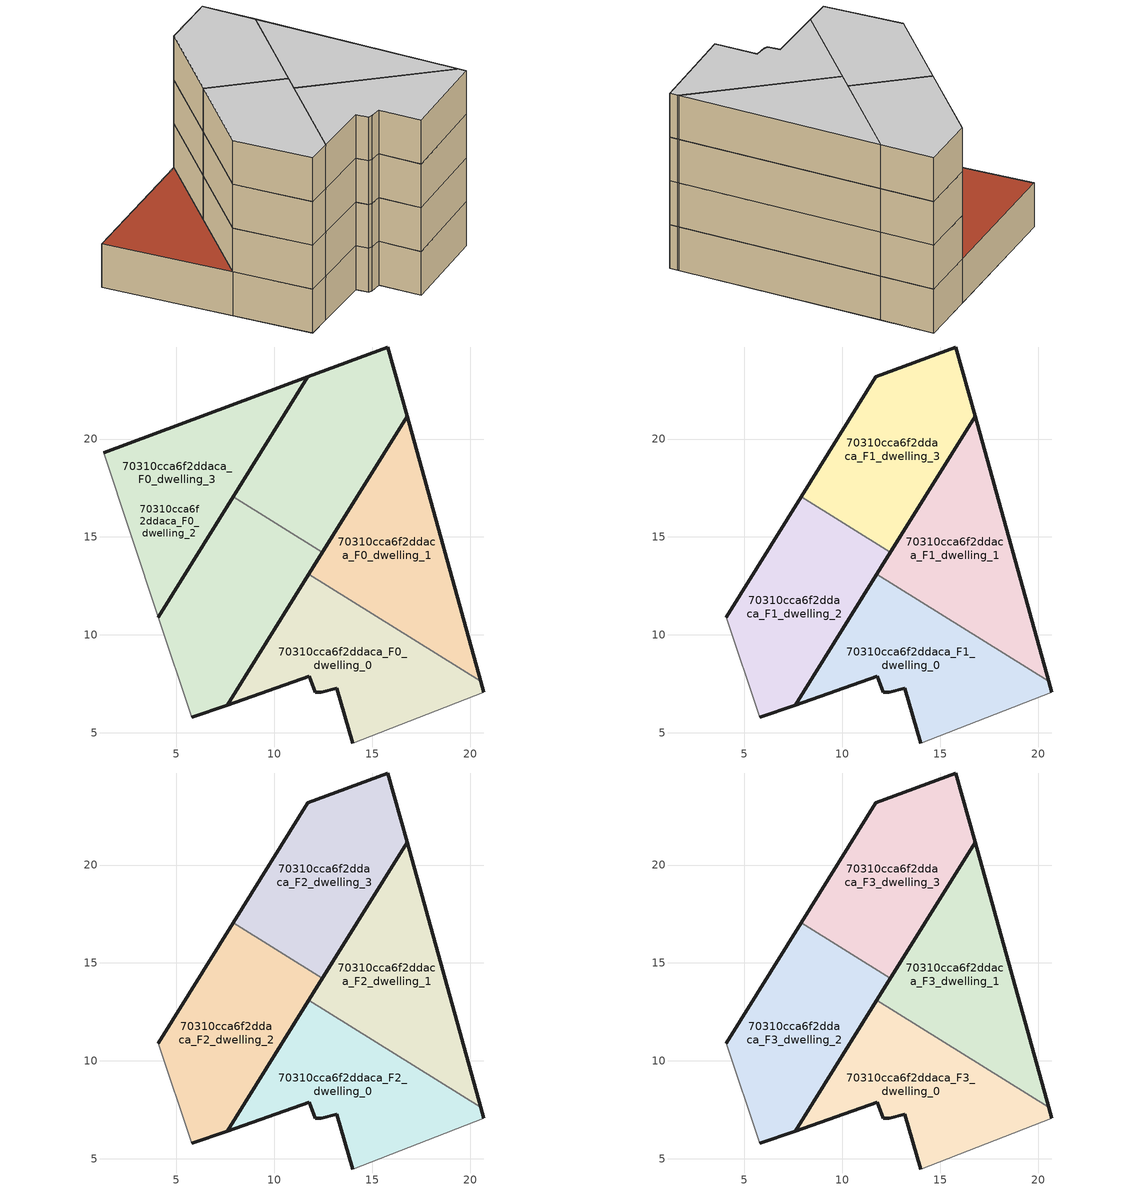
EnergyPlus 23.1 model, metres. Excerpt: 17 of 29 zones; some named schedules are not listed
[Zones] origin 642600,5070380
70310cca6f2ddaca_F0_dwelling_0
 floor ground (EU_floor_Construction): 20.7,7.08 20.55,7.63 11.76,13.1 7.61,6.42 11.8,7.89 12.09,7.08 12.4,7.08 13.2,7.29 13.99,4.48 z0
 wall outside (EU_wall_Construction): 20.55,7.63 20.7,7.08 / 13.99,4.48 13.2,7.29 12.4,7.08 12.09,7.08 11.8,7.89 7.61,6.42 11.76,13.1 z0:3
 wall adiabatic (EU_wall_Construction): 20.7,7.08 13.99,4.48 z0:3
 wall to 70310cca6f2ddaca_F0_dwelling_1 (EU_wall_Construction): 11.76,13.1 20.55,7.63 z0:3
70310cca6f2ddaca_F0_dwelling_1
 floor ground (EU_floor_Construction): 20.55,7.63 16.78,21.17 11.76,13.1 z0
 wall outside (EU_wall_Construction): 11.76,13.1 16.78,21.17 20.55,7.63 z0:3
70310cca6f2ddaca_F0_dwelling_2
 floor ground (EU_floor_Construction): 4.09,10.9 11.72,23.18 1.29,19.3 z0; 7.61,6.42 12.46,14.22 7.91,17.05 4.09,10.9 5.79,5.79 z0
 wall outside (EU_wall_Construction): 12.46,14.22 7.61,6.42 5.79,5.79 / 4.09,10.9 7.91,17.05 z0:3
 wall adiabatic (EU_wall_Construction): 5.79,5.79 4.09,10.9 z0:3
 wall to 70310cca6f2ddaca_F0_dwelling_3 (EU_wall_Construction): 7.91,17.05 12.46,14.22 z0:3
 roof outside (EU_floor_Construction): 11.72,23.18 4.09,10.9 1.29,19.3 z3
70310cca6f2ddaca_F0_dwelling_3
 floor ground (EU_floor_Construction): 4.09,10.9 11.72,23.18 1.29,19.3 z0; 12.46,14.22 16.78,21.17 15.8,24.7 11.72,23.18 7.91,17.05 z0
 wall outside (EU_wall_Construction): 7.91,17.05 11.72,23.18 15.8,24.7 16.78,21.17 12.46,14.22 z0:3
 roof outside (EU_floor_Construction): 11.72,23.18 4.09,10.9 1.29,19.3 z3
70310cca6f2ddaca_F0_dwelling_4
 floor ground (EU_floor_Construction): 4.09,10.9 11.72,23.18 1.29,19.3 z0; 7.61,6.42 12.46,14.22 7.91,17.05 4.09,10.9 5.79,5.79 z0; 12.46,14.22 16.78,21.17 15.8,24.7 11.72,23.18 7.91,17.05 z0
 wall outside (EU_wall_Construction): 1.29,19.3 11.72,23.18 4.09,10.9 z0:3
 wall adiabatic (EU_wall_Construction): 4.09,10.9 1.29,19.3 z0:3
 roof outside (EU_roof_Construction): 11.72,23.18 4.09,10.9 1.29,19.3 z3; 12.46,14.22 7.61,6.42 5.79,5.79 4.09,10.9 7.91,17.05 z3; 15.8,24.7 16.78,21.17 12.46,14.22 7.91,17.05 11.72,23.18 z3
70310cca6f2ddaca_F1_dwelling_0
 floor to 70310cca6f2ddaca_F0_dwelling_0 (EU_floor_Construction): 20.7,7.08 20.55,7.63 11.76,13.1 7.61,6.42 11.79,7.89 12.09,7.08 12.4,7.08 13.2,7.29 13.99,4.48 z3
 wall outside (EU_wall_Construction): 20.55,7.63 20.7,7.08 / 13.99,4.48 13.2,7.29 12.4,7.08 12.09,7.08 11.8,7.89 7.61,6.42 11.76,13.1 z3:6
 wall adiabatic (EU_wall_Construction): 20.7,7.08 13.99,4.48 z3:6
 wall to 70310cca6f2ddaca_F1_dwelling_1 (EU_wall_Construction): 11.76,13.1 20.55,7.63 z3:6
70310cca6f2ddaca_F1_dwelling_1
 floor to 70310cca6f2ddaca_F0_dwelling_1 (EU_floor_Construction): 20.55,7.63 16.78,21.17 11.76,13.1 z3
 wall outside (EU_wall_Construction): 11.76,13.1 16.78,21.17 20.55,7.63 z3:6
70310cca6f2ddaca_F1_dwelling_2
 floor to 70310cca6f2ddaca_F0_dwelling_2 (EU_floor_Construction): 7.61,6.42 12.46,14.22 7.91,17.05 4.09,10.9 5.79,5.79 z3
 wall outside (EU_wall_Construction): 12.46,14.22 7.61,6.42 5.79,5.79 / 4.09,10.9 7.91,17.05 z3:6
 wall adiabatic (EU_wall_Construction): 5.79,5.79 4.09,10.9 z3:6
 wall to 70310cca6f2ddaca_F1_dwelling_3 (EU_wall_Construction): 7.91,17.05 12.46,14.22 z3:6
70310cca6f2ddaca_F1_dwelling_3
 floor to 70310cca6f2ddaca_F0_dwelling_3 (EU_floor_Construction): 12.46,14.22 16.78,21.17 15.8,24.7 11.72,23.18 7.91,17.05 z3
 wall outside (EU_wall_Construction): 7.91,17.05 11.72,23.18 15.8,24.7 16.78,21.17 12.46,14.22 z3:6
70310cca6f2ddaca_F2_dwelling_0
 floor to 70310cca6f2ddaca_F1_dwelling_0 (EU_floor_Construction): 20.7,7.08 20.55,7.63 11.76,13.1 7.61,6.42 11.79,7.89 12.09,7.08 12.4,7.08 13.2,7.29 13.99,4.48 z6
 wall outside (EU_wall_Construction): 20.55,7.63 20.7,7.08 / 13.99,4.48 13.2,7.29 12.4,7.08 12.09,7.08 11.8,7.89 7.61,6.42 11.76,13.1 z6:9
 wall adiabatic (EU_wall_Construction): 20.7,7.08 13.99,4.48 z6:9
 wall to 70310cca6f2ddaca_F2_dwelling_1 (EU_wall_Construction): 11.76,13.1 20.55,7.63 z6:9
70310cca6f2ddaca_F2_dwelling_1
 floor to 70310cca6f2ddaca_F1_dwelling_1 (EU_floor_Construction): 20.55,7.63 16.78,21.17 11.76,13.1 z6
 wall outside (EU_wall_Construction): 11.76,13.1 16.78,21.17 20.55,7.63 z6:9
70310cca6f2ddaca_F2_dwelling_2
 floor to 70310cca6f2ddaca_F1_dwelling_2 (EU_floor_Construction): 7.61,6.42 12.46,14.22 7.91,17.05 4.09,10.9 5.79,5.79 z6
 wall outside (EU_wall_Construction): 12.46,14.22 7.61,6.42 5.79,5.79 / 4.09,10.9 7.91,17.05 z6:9
 wall adiabatic (EU_wall_Construction): 5.79,5.79 4.09,10.9 z6:9
 wall to 70310cca6f2ddaca_F2_dwelling_3 (EU_wall_Construction): 7.91,17.05 12.46,14.22 z6:9
70310cca6f2ddaca_F2_dwelling_3
 floor to 70310cca6f2ddaca_F1_dwelling_3 (EU_floor_Construction): 12.46,14.22 16.78,21.17 15.8,24.7 11.72,23.18 7.91,17.05 z6
 wall outside (EU_wall_Construction): 7.91,17.05 11.72,23.18 15.8,24.7 16.78,21.17 12.46,14.22 z6:9
70310cca6f2ddaca_F3_dwelling_0
 floor to 70310cca6f2ddaca_F2_dwelling_0 (EU_floor_Construction): 20.7,7.08 20.55,7.63 11.76,13.1 7.61,6.42 11.79,7.89 12.09,7.08 12.4,7.08 13.2,7.29 13.99,4.48 z9
 wall outside (EU_wall_Construction): 20.55,7.63 20.7,7.08 / 13.99,4.48 13.2,7.29 12.4,7.08 12.09,7.08 11.8,7.89 7.61,6.42 11.76,13.1 z9:12
 wall adiabatic (EU_wall_Construction): 20.7,7.08 13.99,4.48 z9:12
 wall to 70310cca6f2ddaca_F3_dwelling_1 (EU_wall_Construction): 11.76,13.1 20.55,7.63 z9:12
 ceiling to 70310cca6f2ddaca_F4_dwelling_0 (EU_floor_Construction): 20.55,7.63 20.7,7.08 13.99,4.48 13.2,7.29 12.4,7.08 12.09,7.08 11.79,7.89 7.61,6.42 11.76,13.1 z12
70310cca6f2ddaca_F3_dwelling_1
 floor to 70310cca6f2ddaca_F2_dwelling_1 (EU_floor_Construction): 20.55,7.63 16.78,21.17 11.76,13.1 z9
 wall outside (EU_wall_Construction): 11.76,13.1 16.78,21.17 20.55,7.63 z9:12
 ceiling to 70310cca6f2ddaca_F4_dwelling_1 (EU_floor_Construction): 16.78,21.17 20.55,7.63 11.76,13.1 z12
70310cca6f2ddaca_F3_dwelling_2
 floor to 70310cca6f2ddaca_F2_dwelling_2 (EU_floor_Construction): 7.61,6.42 12.46,14.22 7.91,17.05 4.09,10.9 5.79,5.79 z9
 wall outside (EU_wall_Construction): 12.46,14.22 7.61,6.42 5.79,5.79 / 4.09,10.9 7.91,17.05 z9:12
 wall adiabatic (EU_wall_Construction): 5.79,5.79 4.09,10.9 z9:12
 wall to 70310cca6f2ddaca_F3_dwelling_3 (EU_wall_Construction): 7.91,17.05 12.46,14.22 z9:12
 ceiling to 70310cca6f2ddaca_F4_dwelling_2 (EU_floor_Construction): 12.46,14.22 7.61,6.42 5.79,5.79 4.09,10.9 7.91,17.05 z12
70310cca6f2ddaca_F3_dwelling_3
 floor to 70310cca6f2ddaca_F2_dwelling_3 (EU_floor_Construction): 12.46,14.22 16.78,21.17 15.8,24.7 11.72,23.18 7.91,17.05 z9
 wall outside (EU_wall_Construction): 7.91,17.05 11.72,23.18 15.8,24.7 16.78,21.17 12.46,14.22 z9:12
 ceiling to 70310cca6f2ddaca_F4_dwelling_3 (EU_floor_Construction): 15.8,24.7 16.78,21.17 12.46,14.22 7.91,17.05 11.72,23.18 z12
[Building]
EU S2 Campaign: North Axis=0; Terrain=City; Solar Distribution=FullExterior
[Site:Location]
Lyon-Bron: Latitude=45.75; Longitude=5; Time Zone=1; Elevation=198
[SizingPeriod:WeatherFileDays]
AnnualSizingPeriod: Begin Month=1; Begin Day of Month=1; End Month=12; End Day of Month=31; Day of Week for Start Day=Monday; Use Weather File Daylight Saving Period=No; Use Weather File Rain and Snow Indicators=No
[MATERIAL]
EU_InternalMass_Material: Roughness=MediumRough; Thickness=0.1; Conductivity=1; Density=1800; Specific Heat=900; Thermal Absorptance=0.9; Solar Absorptance=0.7; Visible Absorptance=0.7
[MATERIAL:NOMASS] Roughness=MediumRough; Thermal Absorptance=0.9; Solar Absorptance=0.7; Visible Absorptance=0.7
Name | Thermal Resistance
EU_wall_NoMass | 0.776494
EU_roof_NoMass | 0.486893
EU_floor_NoMass | 0.421597
[CONSTRUCTION]
EU_wall_Construction: EU_wall_NoMass
EU_roof_Construction: EU_roof_NoMass
EU_floor_Construction: EU_floor_NoMass
EU_InternalMass_Construction: EU_InternalMass_Material
[ZONE] Type=1; Multiplier=1; Ceiling Height=autocalculate; Floor Area=autocalculate; Part of Total Floor Area=Yes
Name | Volume
70310cca6f2ddaca_F0_dwelling_0 | 147.569
70310cca6f2ddaca_F1_dwelling_0; 70310cca6f2ddaca_F2_dwelling_0; 70310cca6f2ddaca_F3_dwelling_0 | 147.568
70310cca6f2ddaca_F0_dwelling_1; 70310cca6f2ddaca_F1_dwelling_1; 70310cca6f2ddaca_F2_dwelling_1; 70310cca6f2ddaca_F3_dwelling_1 | 147.587
70310cca6f2ddaca_F0_dwelling_2 | 295.156
70310cca6f2ddaca_F1_dwelling_2 | 147.578
70310cca6f2ddaca_F2_dwelling_2; 70310cca6f2ddaca_F3_dwelling_2 | 147.581
70310cca6f2ddaca_F0_dwelling_3 | 295.148
70310cca6f2ddaca_F1_dwelling_3 | 147.57
70310cca6f2ddaca_F2_dwelling_3; 70310cca6f2ddaca_F3_dwelling_3 | 147.573
70310cca6f2ddaca_F0_dwelling_4 | 442.726
[INTERNALMASS] Construction=EU_InternalMass_Construction
Name | Zone or ZoneList | Surface Area
70310cca6f2ddaca_F0_dwelling_0_EU_InternalMass | 70310cca6f2ddaca_F0_dwelling_0 | 49.1894
70310cca6f2ddaca_F0_dwelling_1_EU_InternalMass | 70310cca6f2ddaca_F0_dwelling_1 | 49.1972
70310cca6f2ddaca_F0_dwelling_2_EU_InternalMass | 70310cca6f2ddaca_F0_dwelling_2 | 49.1944
70310cca6f2ddaca_F0_dwelling_3_EU_InternalMass | 70310cca6f2ddaca_F0_dwelling_3 | 49.1912
70310cca6f2ddaca_F0_dwelling_4_EU_InternalMass | 70310cca6f2ddaca_F0_dwelling_4 | 49.1932
70310cca6f2ddaca_F1_dwelling_0_EU_InternalMass | 70310cca6f2ddaca_F1_dwelling_0 | 61.4919
70310cca6f2ddaca_F1_dwelling_1_EU_InternalMass | 70310cca6f2ddaca_F1_dwelling_1 | 61.4914
70310cca6f2ddaca_F1_dwelling_2_EU_InternalMass | 70310cca6f2ddaca_F1_dwelling_2 | 61.4898
70310cca6f2ddaca_F1_dwelling_3_EU_InternalMass | 70310cca6f2ddaca_F1_dwelling_3 | 61.4928
70310cca6f2ddaca_F2_dwelling_0_EU_InternalMass | 70310cca6f2ddaca_F2_dwelling_0 | 61.4919
70310cca6f2ddaca_F2_dwelling_1_EU_InternalMass | 70310cca6f2ddaca_F2_dwelling_1 | 61.4914
70310cca6f2ddaca_F2_dwelling_2_EU_InternalMass | 70310cca6f2ddaca_F2_dwelling_2 | 61.4898
70310cca6f2ddaca_F2_dwelling_3_EU_InternalMass | 70310cca6f2ddaca_F2_dwelling_3 | 61.4928
70310cca6f2ddaca_F3_dwelling_0_EU_InternalMass | 70310cca6f2ddaca_F3_dwelling_0 | 61.4919
70310cca6f2ddaca_F3_dwelling_1_EU_InternalMass | 70310cca6f2ddaca_F3_dwelling_1 | 61.4914
70310cca6f2ddaca_F3_dwelling_2_EU_InternalMass | 70310cca6f2ddaca_F3_dwelling_2 | 61.4898
70310cca6f2ddaca_F3_dwelling_3_EU_InternalMass | 70310cca6f2ddaca_F3_dwelling_3 | 61.4928
[OTHEREQUIPMENT] Fuel Type=Electricity; Design Level Calculation Method=Watts/Area; Power per Zone Floor Area=1; Fraction Latent=0; Fraction Radiant=0; Fraction Lost=0; Carbon Dioxide Generation Rate=0; EndUse Subcategory=EU_Step8_InternalGains
Name | Zone or ZoneList or Space or SpaceList | Schedule
EU_Step8_InternalGain_70310cca6f2ddaca_F0_dwelling_0_f000 | 70310cca6f2ddaca_F0_dwelling_0 | EU_Step8_GainSchedule_70310cca6f2ddaca_F0_dwelling_0_f000
EU_Step8_InternalGain_70310cca6f2ddaca_F0_dwelling_1_f000 | 70310cca6f2ddaca_F0_dwelling_1 | EU_Step8_GainSchedule_70310cca6f2ddaca_F0_dwelling_1_f000
EU_Step8_InternalGain_70310cca6f2ddaca_F0_dwelling_2_f000 | 70310cca6f2ddaca_F0_dwelling_2 | EU_Step8_GainSchedule_70310cca6f2ddaca_F0_dwelling_2_f000
EU_Step8_InternalGain_70310cca6f2ddaca_F0_dwelling_3_f000 | 70310cca6f2ddaca_F0_dwelling_3 | EU_Step8_GainSchedule_70310cca6f2ddaca_F0_dwelling_3_f000
EU_Step8_InternalGain_70310cca6f2ddaca_F0_dwelling_4_f000 | 70310cca6f2ddaca_F0_dwelling_4 | EU_Step8_GainSchedule_70310cca6f2ddaca_F0_dwelling_4_f000
EU_Step8_InternalGain_70310cca6f2ddaca_F1_dwelling_0_f000 | 70310cca6f2ddaca_F1_dwelling_0 | EU_Step8_GainSchedule_70310cca6f2ddaca_F1_dwelling_0_f000
EU_Step8_InternalGain_70310cca6f2ddaca_F1_dwelling_1_f000 | 70310cca6f2ddaca_F1_dwelling_1 | EU_Step8_GainSchedule_70310cca6f2ddaca_F1_dwelling_1_f000
EU_Step8_InternalGain_70310cca6f2ddaca_F1_dwelling_2_f000 | 70310cca6f2ddaca_F1_dwelling_2 | EU_Step8_GainSchedule_70310cca6f2ddaca_F1_dwelling_2_f000
EU_Step8_InternalGain_70310cca6f2ddaca_F1_dwelling_3_f000 | 70310cca6f2ddaca_F1_dwelling_3 | EU_Step8_GainSchedule_70310cca6f2ddaca_F1_dwelling_3_f000
EU_Step8_InternalGain_70310cca6f2ddaca_F2_dwelling_0_f000 | 70310cca6f2ddaca_F2_dwelling_0 | EU_Step8_GainSchedule_70310cca6f2ddaca_F2_dwelling_0_f000
EU_Step8_InternalGain_70310cca6f2ddaca_F2_dwelling_1_f000 | 70310cca6f2ddaca_F2_dwelling_1 | EU_Step8_GainSchedule_70310cca6f2ddaca_F2_dwelling_1_f000
EU_Step8_InternalGain_70310cca6f2ddaca_F2_dwelling_2_f000 | 70310cca6f2ddaca_F2_dwelling_2 | EU_Step8_GainSchedule_70310cca6f2ddaca_F2_dwelling_2_f000
EU_Step8_InternalGain_70310cca6f2ddaca_F2_dwelling_3_f000 | 70310cca6f2ddaca_F2_dwelling_3 | EU_Step8_GainSchedule_70310cca6f2ddaca_F2_dwelling_3_f000
EU_Step8_InternalGain_70310cca6f2ddaca_F3_dwelling_0_f000 | 70310cca6f2ddaca_F3_dwelling_0 | EU_Step8_GainSchedule_70310cca6f2ddaca_F3_dwelling_0_f000
EU_Step8_InternalGain_70310cca6f2ddaca_F3_dwelling_1_f000 | 70310cca6f2ddaca_F3_dwelling_1 | EU_Step8_GainSchedule_70310cca6f2ddaca_F3_dwelling_1_f000
EU_Step8_InternalGain_70310cca6f2ddaca_F3_dwelling_2_f000 | 70310cca6f2ddaca_F3_dwelling_2 | EU_Step8_GainSchedule_70310cca6f2ddaca_F3_dwelling_2_f000
EU_Step8_InternalGain_70310cca6f2ddaca_F3_dwelling_3_f000 | 70310cca6f2ddaca_F3_dwelling_3 | EU_Step8_GainSchedule_70310cca6f2ddaca_F3_dwelling_3_f000
[ZONEVENTILATION:DESIGNFLOWRATE] Schedule=EU_AlwaysOn; Design Flow Rate Calculation Method=AirChanges/Hour; Air Changes per Hour=0.693814; Ventilation Type=Natural; Fan Pressure Rise=0; Fan Total Efficiency=1; Constant Term Coefficient=1; Temperature Term Coefficient=0; Velocity Term Coefficient=0; Velocity Squared Term Coefficient=0; Minimum Indoor Temperature=-100; Maximum Indoor Temperature=100; Delta Temperature=-100; Minimum Outdoor Temperature=-100; Maximum Outdoor Temperature=100; Maximum Wind Speed=40
Name | Zone or ZoneList or Space or SpaceList
EU_ConstantAir_70310cca6f2ddaca_F0_dwelling_0 | 70310cca6f2ddaca_F0_dwelling_0
EU_ConstantAir_70310cca6f2ddaca_F0_dwelling_1 | 70310cca6f2ddaca_F0_dwelling_1
EU_ConstantAir_70310cca6f2ddaca_F0_dwelling_2 | 70310cca6f2ddaca_F0_dwelling_2
EU_ConstantAir_70310cca6f2ddaca_F0_dwelling_3 | 70310cca6f2ddaca_F0_dwelling_3
EU_ConstantAir_70310cca6f2ddaca_F0_dwelling_4 | 70310cca6f2ddaca_F0_dwelling_4
EU_ConstantAir_70310cca6f2ddaca_F1_dwelling_0 | 70310cca6f2ddaca_F1_dwelling_0
EU_ConstantAir_70310cca6f2ddaca_F1_dwelling_1 | 70310cca6f2ddaca_F1_dwelling_1
EU_ConstantAir_70310cca6f2ddaca_F1_dwelling_2 | 70310cca6f2ddaca_F1_dwelling_2
EU_ConstantAir_70310cca6f2ddaca_F1_dwelling_3 | 70310cca6f2ddaca_F1_dwelling_3
EU_ConstantAir_70310cca6f2ddaca_F2_dwelling_0 | 70310cca6f2ddaca_F2_dwelling_0
EU_ConstantAir_70310cca6f2ddaca_F2_dwelling_1 | 70310cca6f2ddaca_F2_dwelling_1
EU_ConstantAir_70310cca6f2ddaca_F2_dwelling_2 | 70310cca6f2ddaca_F2_dwelling_2
EU_ConstantAir_70310cca6f2ddaca_F2_dwelling_3 | 70310cca6f2ddaca_F2_dwelling_3
EU_ConstantAir_70310cca6f2ddaca_F3_dwelling_0 | 70310cca6f2ddaca_F3_dwelling_0
EU_ConstantAir_70310cca6f2ddaca_F3_dwelling_1 | 70310cca6f2ddaca_F3_dwelling_1
EU_ConstantAir_70310cca6f2ddaca_F3_dwelling_2 | 70310cca6f2ddaca_F3_dwelling_2
EU_ConstantAir_70310cca6f2ddaca_F3_dwelling_3 | 70310cca6f2ddaca_F3_dwelling_3
[HVACTEMPLATE:THERMOSTAT] Constant Heating Setpoint=20; Constant Cooling Setpoint=50
EU_HeatOnly_70310cca6f2ddaca_F0_dwelling_0; EU_HeatOnly_70310cca6f2ddaca_F0_dwelling_1; EU_HeatOnly_70310cca6f2ddaca_F0_dwelling_2; EU_HeatOnly_70310cca6f2ddaca_F0_dwelling_3; EU_HeatOnly_70310cca6f2ddaca_F0_dwelling_4; EU_HeatOnly_70310cca6f2ddaca_F1_dwelling_0; EU_HeatOnly_70310cca6f2ddaca_F1_dwelling_1; EU_HeatOnly_70310cca6f2ddaca_F1_dwelling_2; EU_HeatOnly_70310cca6f2ddaca_F1_dwelling_3; EU_HeatOnly_70310cca6f2ddaca_F2_dwelling_0; EU_HeatOnly_70310cca6f2ddaca_F2_dwelling_1; EU_HeatOnly_70310cca6f2ddaca_F2_dwelling_2; EU_HeatOnly_70310cca6f2ddaca_F2_dwelling_3; EU_HeatOnly_70310cca6f2ddaca_F3_dwelling_0; EU_HeatOnly_70310cca6f2ddaca_F3_dwelling_1; EU_HeatOnly_70310cca6f2ddaca_F3_dwelling_2; EU_HeatOnly_70310cca6f2ddaca_F3_dwelling_3; EU_HeatOnly_70310cca6f2ddaca_F4_dwelling_0; EU_HeatOnly_70310cca6f2ddaca_F4_dwelling_1; EU_HeatOnly_70310cca6f2ddaca_F4_dwelling_2; EU_HeatOnly_70310cca6f2ddaca_F4_dwelling_3; EU_HeatOnly_70310cca6f2ddaca_F5_dwelling_0; EU_HeatOnly_70310cca6f2ddaca_F5_dwelling_1; EU_HeatOnly_70310cca6f2ddaca_F5_dwelling_2; EU_HeatOnly_70310cca6f2ddaca_F5_dwelling_3; EU_HeatOnly_70310cca6f2ddaca_F6_dwelling_0; EU_HeatOnly_70310cca6f2ddaca_F6_dwelling_1; EU_HeatOnly_70310cca6f2ddaca_F6_dwelling_2; EU_HeatOnly_70310cca6f2ddaca_F6_dwelling_3
[HVACTEMPLATE:ZONE:IDEALLOADSAIRSYSTEM] System Availability Schedule=EU_AlwaysOn; Maximum Heating Supply Air Temperature=50; Minimum Cooling Supply Air Temperature=13; Maximum Heating Supply Air Humidity Ratio=0.0156; Minimum Cooling Supply Air Humidity Ratio=0.0077; Heating Limit=NoLimit; Cooling Limit=NoLimit; Heating Availability Schedule=EU_AlwaysOn; Cooling Availability Schedule=EU_CoolingOff; Dehumidification Control Type=ConstantSensibleHeatRatio; Cooling Sensible Heat Ratio=0.7; Dehumidification Setpoint=60; Humidification Control Type=None; Humidification Setpoint=30; Outdoor Air Method=None; Outdoor Air Flow Rate per Person=0.00944; Outdoor Air Flow Rate per Zone Floor Area=0; Outdoor Air Flow Rate per Zone=0; Demand Controlled Ventilation Type=None; Outdoor Air Economizer Type=NoEconomizer; Heat Recovery Type=None; Sensible Heat Recovery Effectiveness=0.7; Latent Heat Recovery Effectiveness=0.65
Name | Template Thermostat
70310cca6f2ddaca_F0_dwelling_0 | EU_HeatOnly_70310cca6f2ddaca_F0_dwelling_0
70310cca6f2ddaca_F0_dwelling_1 | EU_HeatOnly_70310cca6f2ddaca_F0_dwelling_1
70310cca6f2ddaca_F0_dwelling_2 | EU_HeatOnly_70310cca6f2ddaca_F0_dwelling_2
70310cca6f2ddaca_F0_dwelling_3 | EU_HeatOnly_70310cca6f2ddaca_F0_dwelling_3
70310cca6f2ddaca_F0_dwelling_4 | EU_HeatOnly_70310cca6f2ddaca_F0_dwelling_4
70310cca6f2ddaca_F1_dwelling_0 | EU_HeatOnly_70310cca6f2ddaca_F1_dwelling_0
70310cca6f2ddaca_F1_dwelling_1 | EU_HeatOnly_70310cca6f2ddaca_F1_dwelling_1
70310cca6f2ddaca_F1_dwelling_2 | EU_HeatOnly_70310cca6f2ddaca_F1_dwelling_2
70310cca6f2ddaca_F1_dwelling_3 | EU_HeatOnly_70310cca6f2ddaca_F1_dwelling_3
70310cca6f2ddaca_F2_dwelling_0 | EU_HeatOnly_70310cca6f2ddaca_F2_dwelling_0
70310cca6f2ddaca_F2_dwelling_1 | EU_HeatOnly_70310cca6f2ddaca_F2_dwelling_1
70310cca6f2ddaca_F2_dwelling_2 | EU_HeatOnly_70310cca6f2ddaca_F2_dwelling_2
70310cca6f2ddaca_F2_dwelling_3 | EU_HeatOnly_70310cca6f2ddaca_F2_dwelling_3
70310cca6f2ddaca_F3_dwelling_0 | EU_HeatOnly_70310cca6f2ddaca_F3_dwelling_0
70310cca6f2ddaca_F3_dwelling_1 | EU_HeatOnly_70310cca6f2ddaca_F3_dwelling_1
70310cca6f2ddaca_F3_dwelling_2 | EU_HeatOnly_70310cca6f2ddaca_F3_dwelling_2
70310cca6f2ddaca_F3_dwelling_3 | EU_HeatOnly_70310cca6f2ddaca_F3_dwelling_3
